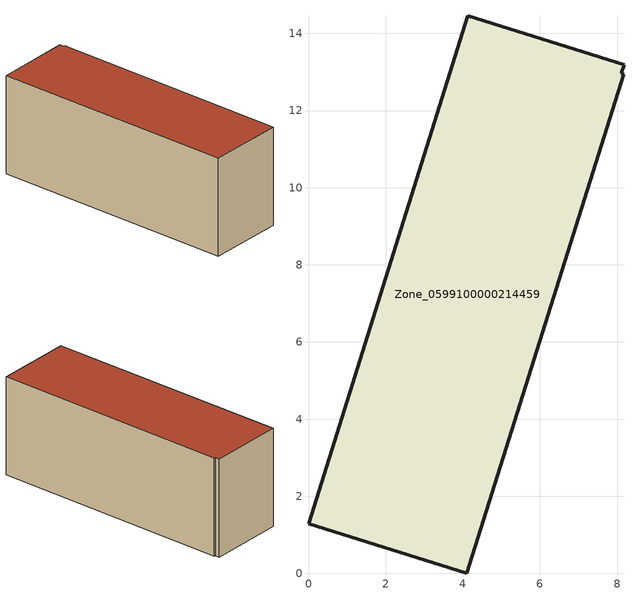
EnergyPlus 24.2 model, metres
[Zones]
Zone_0599100000214459
 floor ground (C_G): 4.13,14.46 8.18,13.19 8.11,12.97 8.18,12.94 4.11,0 0,1.29 z0.63
 wall outside (C_F): 0,1.29 4.11,0 8.18,12.94 8.11,12.97 8.18,13.19 4.13,14.46 0,1.29 z0.63:6.21
 roof outside (C_R): 8.18,13.19 4.13,14.46 0,1.29 4.11,0 8.18,12.94 8.11,12.97 z6.21
[BUILDING]
Pand.0599100000214459: North Axis=0; Terrain=City; Loads Convergence Tolerance Value=0.04; Temperature Convergence Tolerance Value=0.4; Solar Distribution=FullExterior; Maximum Number of Warmup Days=25; Minimum Number of Warmup Days=1
[Site:Location]
Rotterdam.The.Hague.AP_ZH_NLD Design_Conditions: Latitude=51.96; Longitude=4.45; Time Zone=1; Elevation=-4.5
[SITE:GROUNDTEMPERATURE:BUILDINGSURFACE]
18, 18, 18, 18, 18, 18, 18, 18, 18, 18, 18, 18
[MATERIAL] Thermal Absorptance=0.9; Solar Absorptance=0.7; Visible Absorptance=0.7
Name | Roughness | Thickness | Conductivity | Density | Specific Heat
G.TI.1965-1974 | MediumSmooth | 0.15 | 0.882353 | 540 | 1210
F.TI.1965-1974 | Rough | 0.3 | 0.697674 | 1920 | 840
R.TI.1965-1974 | MediumRough | 0.2 | 0.232558 | 1500 | 1000
[CONSTRUCTION]
C_G: G.TI.1965-1974
C_F: F.TI.1965-1974
C_R: R.TI.1965-1974
[ZONE]
Zone_0599100000214459: Type=1; Multiplier=1; Ceiling Height=Autocalculate; Volume=Autocalculate; Floor Area=autocalculate; Part of Total Floor Area=Yes
[ZONEINFILTRATION:DESIGNFLOWRATE]
Infil_Zone_0599100000214459: Zone or ZoneList or Space or SpaceList=Zone_0599100000214459; Schedule=AlwaysOn; Design Flow Rate Calculation Method=Flow/Area; Flow Rate per Floor Area=0.003; Constant Term Coefficient=1; Temperature Term Coefficient=0; Velocity Term Coefficient=0; Velocity Squared Term Coefficient=0
[HVACTEMPLATE:ZONE:IDEALLOADSAIRSYSTEM]
Zone_0599100000214459: Maximum Heating Supply Air Temperature=50; Minimum Cooling Supply Air Temperature=13; Maximum Heating Supply Air Humidity Ratio=0.0156; Minimum Cooling Supply Air Humidity Ratio=0.0077; Heating Limit=NoLimit; Cooling Limit=NoLimit; Dehumidification Control Type=ConstantSensibleHeatRatio; Cooling Sensible Heat Ratio=0.7; Dehumidification Setpoint=60; Humidification Control Type=None; Humidification Setpoint=30; Outdoor Air Method=None; Outdoor Air Flow Rate per Person=0.00944; Outdoor Air Flow Rate per Zone Floor Area=0; Outdoor Air Flow Rate per Zone=0; Demand Controlled Ventilation Type=None; Outdoor Air Economizer Type=NoEconomizer; Heat Recovery Type=None; Sensible Heat Recovery Effectiveness=0.7; Latent Heat Recovery Effectiveness=0.65
[ZONECONTROL:THERMOSTAT]
ThermostatControl_Zone_0599100000214459: Zone or ZoneList=Zone_0599100000214459; Control Type Schedule=DualSetpointControlType; Control 1=Thermostat_Zone_0599100000214459; Temperature Difference Between Cutout And Setpoint=0
[THERMOSTATSETPOINT:DUALSETPOINT]
Thermostat_Zone_0599100000214459: Heating Setpoint Temperature Schedule=HeatingSetpoint_Zone_0599100000214459; Cooling Setpoint Temperature Schedule=CoolingSetpoint_Zone_0599100000214459
[SCHEDULE:COMPACT]
HeatingSetpoint_Zone_0599100000214459: Through: 12/31, For: AllDays, Until: 24:00, 21
CoolingSetpoint_Zone_0599100000214459: Through: 12/31, For: AllDays, Until: 24:00, 24
DualSetpointControlType: Through: 12/31, For: AllDays, Until: 24:00, 4
AlwaysOn: Through: 12/31, For: AllDays, Until: 24:00, 1
